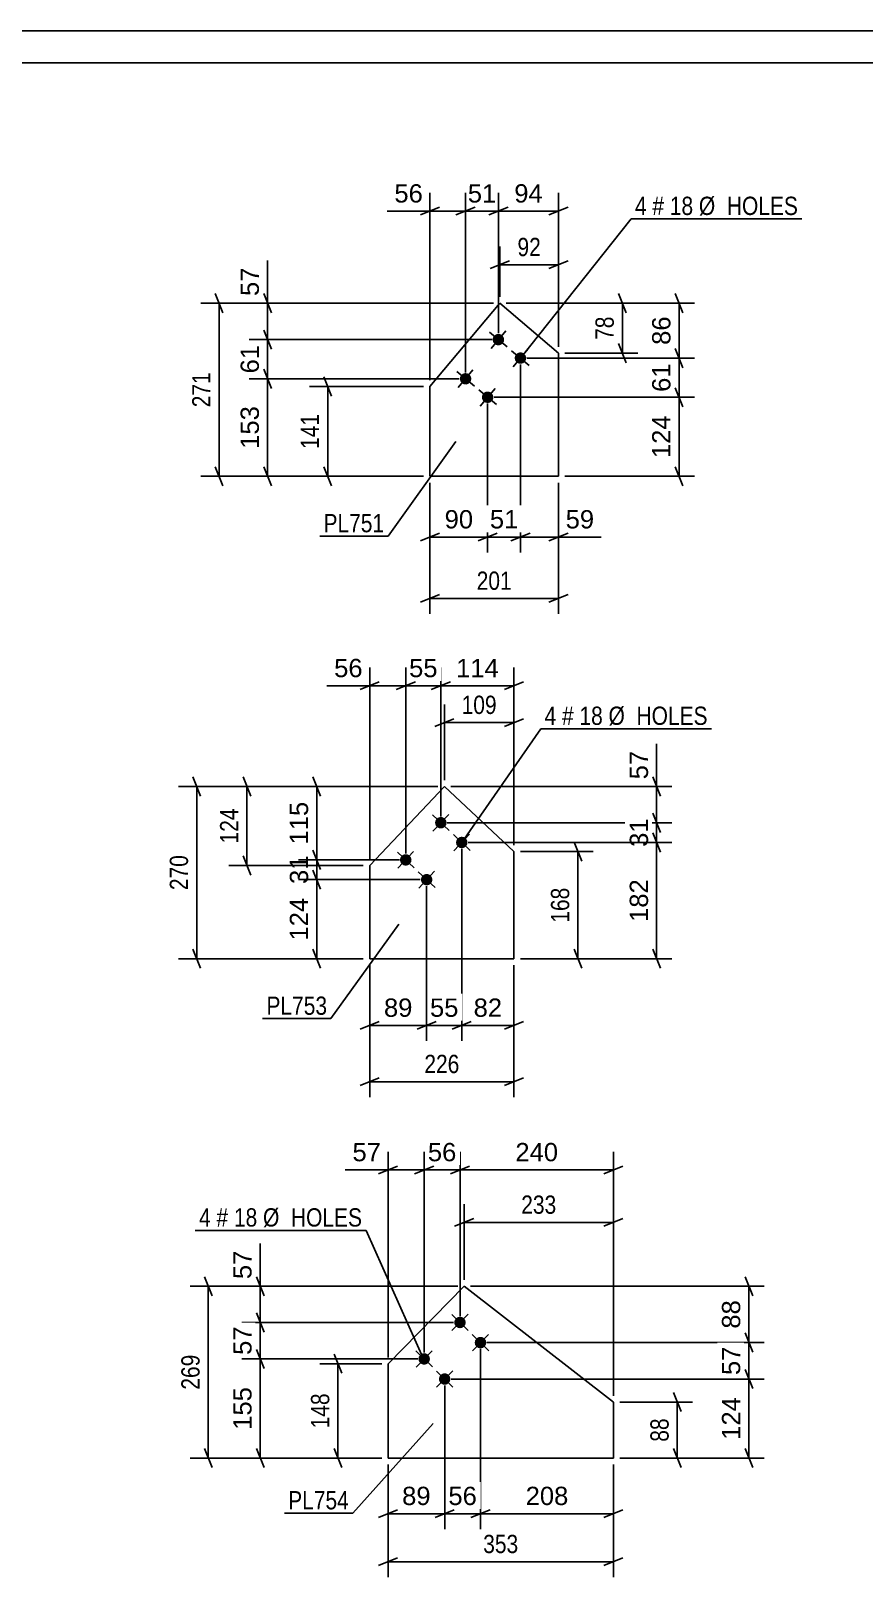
# Model space of a CAD drawing. Header units: millimetres. Extents: x 0 to 841, y 0 to 594.
# Drawn here: x 221.1 to 351.4, y 352 to 594 of the extents above; entities that cross this region are included whole.
import ezdxf

# ---------------------------------------------------------------- set-up
doc = ezdxf.new("R2010")
doc.units = ezdxf.units.MM
doc.styles.add('Arial', font='ARIAL.TTF', dxfattribs={"height": 0.2})
doc.styles.add('Arial Narrow', font='ARIALN.TTF', dxfattribs={"height": 0.2})

# ---------------------------------------------------------------- blocks, each defined once
blk = doc.blocks.new('Unknown-284934870-1134')
at = {"color": 5, "linetype": 'Continuous'}
for p, q in [((841, 594), (0, 594)), ((836, 589), (5, 589))]:
    blk.add_line(p, q, dxfattribs=at)
blk = doc.blocks.new('Part-284934870-2180 - 2179')
at = {"color": 2, "linetype": 'Continuous'}
for p, q in [((283.5, 538.35), (294.42, 551.38)), ((294.42, 551.38), (303.61, 543.55)), ((303.61, 543.55), (303.61, 524.29)), ((283.5, 524.29), (283.5, 538.35)), ((303.61, 524.29), (283.5, 524.29))]:
    blk.add_line(p, q, dxfattribs=at)
blk = doc.blocks.new('Bolt-284934870-2181 - 2179')
at = {"linetype": 'Continuous'}
for points in [[(294.79, 546.37, -1), (293.63, 544.99, -1)], [(298.24, 543.48, -1), (297.08, 542.1, -1)], [(289.65, 540.24, -1), (288.5, 538.86, -1)], [(293.1, 537.35, -1), (291.94, 535.97, -1)]]:
    blk.add_hatch(color=1, dxfattribs=at).paths.add_polyline_path(points)
at = {"color": 1, "linetype": 'Continuous'}
for p, q in [((293.06, 544.3), (295.37, 547.06)), ((292.83, 546.84), (295.59, 544.53)), ((296.28, 543.95), (299.04, 541.64)), ((296.51, 541.41), (298.82, 544.17)), ((287.69, 540.71), (290.45, 538.4)), ((287.92, 538.17), (290.23, 540.93)), ((291.14, 537.82), (293.9, 535.51)), ((291.37, 535.28), (293.68, 538.04))]:
    blk.add_line(p, q, dxfattribs=at)
blk = doc.blocks.new('Part-284934870-2188 - 2187')
at = {"color": 2, "linetype": 'Continuous'}
for p, q in [((274.07, 463.38), (285.75, 475.74)), ((285.75, 475.74), (296.64, 465.55)), ((296.64, 465.55), (296.64, 448.78)), ((274.07, 448.78), (274.07, 463.38)), ((296.64, 448.78), (274.07, 448.78))]:
    blk.add_line(p, q, dxfattribs=at)
blk = doc.blocks.new('Bolt-284934870-2189 - 2187')
at = {"linetype": 'Continuous'}
for points in [[(285.82, 470.72, -1), (284.58, 469.41, -1)], [(289.09, 467.63, -1), (287.85, 466.32, -1)], [(280.33, 464.9, -1), (279.09, 463.59, -1)], [(283.6, 461.81, -1), (282.36, 460.5, -1)]]:
    blk.add_hatch(color=1, dxfattribs=at).paths.add_polyline_path(points)
at = {"color": 1, "linetype": 'Continuous'}
for p, q in [((283.89, 471.3), (286.51, 468.83)), ((283.97, 468.75), (286.44, 471.37)), ((287.16, 468.21), (289.78, 465.74)), ((287.24, 465.66), (289.71, 468.28)), ((278.4, 465.48), (281.02, 463.01)), ((278.47, 462.94), (280.94, 465.56)), ((281.67, 462.39), (284.29, 459.92)), ((281.74, 459.85), (284.22, 462.47))]:
    blk.add_line(p, q, dxfattribs=at)
blk = doc.blocks.new('Part-284934870-2196 - 2195')
at = {"color": 2, "linetype": 'Continuous'}
for p, q in [((276.94, 385.39), (288.85, 397.51)), ((288.85, 397.51), (312.2, 379.39)), ((276.94, 370.63), (276.94, 385.39)), ((312.2, 379.39), (312.2, 370.63)), ((312.2, 370.63), (276.94, 370.63))]:
    blk.add_line(p, q, dxfattribs=at)
blk = doc.blocks.new('Bolt-284934870-2197 - 2195')
at = {"linetype": 'Continuous'}
for points in [[(288.83, 392.49, -1), (287.56, 391.21, -1)], [(292.04, 389.34, -1), (290.77, 388.05, -1)], [(283.22, 386.79, -1), (281.96, 385.5, -1)], [(286.43, 383.63, -1), (285.17, 382.35, -1)]]:
    blk.add_hatch(color=1, dxfattribs=at).paths.add_polyline_path(points)
at = {"color": 1, "linetype": 'Continuous'}
for p, q in [((286.91, 393.11), (289.48, 390.59)), ((286.93, 390.57), (289.46, 393.13)), ((290.12, 389.96), (292.69, 387.43)), ((290.14, 387.41), (292.67, 389.98)), ((281.3, 387.41), (283.87, 384.88)), ((281.33, 384.86), (283.85, 387.43)), ((284.51, 384.25), (287.08, 381.73)), ((284.54, 381.71), (287.06, 384.27))]:
    blk.add_line(p, q, dxfattribs=at)
blk = doc.blocks.new('StraightDimension-284934870-11878 - 2179')
at = {"color": 7, "linetype": 'Continuous'}
for p, q in [((292.52, 535.66), (292.52, 512.38)), ((283.5, 523.29), (283.5, 512.38)), ((282, 514.18), (285, 515.38)), ((283.5, 514.78), (292.52, 514.78)), ((294.02, 515.38), (291.02, 514.18))]:
    blk.add_line(p, q, dxfattribs=at)
at = {"color": 0}
blk.add_wipeout([(290.84, 515.53), (290.84, 519.73), (285.19, 519.73), (285.19, 515.53)], dxfattribs=at)
at = {"color": 3, "style": 'Arial'}
blk.add_text('90', height=2.865, dxfattribs=at).set_placement((285.79, 516.13))
blk = doc.blocks.new('StraightDimension-284934870-3981 - 2179')
at = {"color": 7, "linetype": 'Continuous'}
for p, q in [((268.1, 536.85), (266.9, 539.85)), ((282.5, 538.35), (264.65, 538.35)), ((267.5, 524.29), (267.5, 538.35)), ((266.9, 525.79), (268.1, 522.79)), ((282.5, 524.29), (264.65, 524.29))]:
    blk.add_line(p, q, dxfattribs=at)
at = {"color": 0}
blk.add_wipeout([(266.75, 534.66), (262.55, 534.66), (262.55, 527.98), (266.75, 527.98)], dxfattribs=at)
at = {"color": 3, "style": 'Arial Narrow'}
blk.add_text('141', height=2.863, rotation=90.0002, dxfattribs=at).set_placement((266.15, 528.58))
blk = doc.blocks.new('StraightDimension-284934870-3973 - 2179')
at = {"color": 7, "linetype": 'Continuous'}
for p, q in [((283.5, 523.29), (283.5, 502.77)), ((303.61, 523.29), (303.61, 502.77)), ((285, 505.77), (282, 504.57)), ((283.5, 505.17), (303.61, 505.17)), ((302.11, 504.57), (305.11, 505.77))]:
    blk.add_line(p, q, dxfattribs=at)
at = {"color": 0}
blk.add_wipeout([(296.9, 505.92), (296.9, 510.12), (290.21, 510.12), (290.21, 505.92)], dxfattribs=at)
at = {"color": 3, "style": 'Arial Narrow'}
blk.add_text('201', height=2.863, dxfattribs=at).set_placement((290.81, 506.52))
blk = doc.blocks.new('StraightDimension-284934870-3977 - 2179')
at = {"color": 7, "linetype": 'Continuous'}
for p, q in [((313.01, 552.88), (314.21, 549.88)), ((295.42, 551.38), (316.01, 551.38)), ((313.61, 543.55), (313.61, 551.38)), ((314.21, 542.05), (313.01, 545.05)), ((304.61, 543.55), (316.01, 543.55))]:
    blk.add_line(p, q, dxfattribs=at)
at = {"color": 0}
blk.add_wipeout([(312.86, 549.89), (308.66, 549.89), (308.66, 545.04), (312.86, 545.04)], dxfattribs=at)
at = {"color": 3, "style": 'Arial Narrow'}
blk.add_text('78', height=2.863, rotation=90.0002, dxfattribs=at).set_placement((312.26, 545.64))
blk = doc.blocks.new('StraightDimension-284934870-11794 - 2179')
at = {"color": 7, "linetype": 'Continuous'}
for p, q in [((287.57, 565.19), (290.57, 566.39)), ((289.07, 540.55), (289.07, 568.64)), ((295.71, 566.39), (292.71, 565.19)), ((294.21, 546.68), (294.21, 568.64)), ((289.07, 565.79), (294.21, 565.79))]:
    blk.add_line(p, q, dxfattribs=at)
at = {"color": 0}
blk.add_wipeout([(294.47, 566.54), (294.47, 570.74), (288.82, 570.74), (288.82, 566.54)], dxfattribs=at)
at = {"color": 3, "style": 'Arial'}
blk.add_text('51', height=2.865, dxfattribs=at).set_placement((289.42, 567.14))
blk = doc.blocks.new('StraightDimension-284934870-3967 - 2179')
at = {"color": 7, "linetype": 'Continuous'}
for p, q in [((294.42, 552.38), (294.42, 560.25)), ((303.61, 544.55), (303.61, 560.25)), ((292.92, 556.8), (295.92, 558)), ((294.42, 557.4), (303.61, 557.4)), ((305.11, 558), (302.11, 556.8))]:
    blk.add_line(p, q, dxfattribs=at)
at = {"color": 0}
blk.add_wipeout([(301.44, 558.15), (301.44, 562.35), (296.59, 562.35), (296.59, 558.15)], dxfattribs=at)
at = {"color": 3, "style": 'Arial Narrow'}
blk.add_text('92', height=2.863, dxfattribs=at).set_placement((297.19, 558.75))
blk = doc.blocks.new('StraightDimension-284934870-4027 - 2179')
at = {"color": 7, "linetype": 'Continuous'}
for p, q in [((251.1, 549.88), (249.9, 552.88)), ((293.42, 551.38), (247.65, 551.38)), ((250.5, 524.29), (250.5, 551.38)), ((249.9, 525.79), (251.1, 522.79)), ((282.5, 524.29), (247.65, 524.29))]:
    blk.add_line(p, q, dxfattribs=at)
at = {"color": 0}
blk.add_wipeout([(249.75, 541.18), (245.55, 541.18), (245.55, 534.49), (249.75, 534.49)], dxfattribs=at)
at = {"color": 3, "style": 'Arial Narrow'}
blk.add_text('271', height=2.863, rotation=90.0002, dxfattribs=at).set_placement((249.15, 535.09))
blk = doc.blocks.new('StraightDimension-284934870-11793 - 2179')
at = {"color": 7, "linetype": 'Continuous'}
for p, q in [((292.71, 565.19), (295.71, 566.39)), ((294.21, 546.68), (294.21, 568.64)), ((305.11, 566.39), (302.11, 565.19)), ((303.61, 544.55), (303.61, 568.64)), ((294.21, 565.79), (303.61, 565.79))]:
    blk.add_line(p, q, dxfattribs=at)
at = {"color": 0}
blk.add_wipeout([(301.73, 566.54), (301.73, 570.74), (296.09, 570.74), (296.09, 566.54)], dxfattribs=at)
at = {"color": 3, "style": 'Arial'}
blk.add_text('94', height=2.865, dxfattribs=at).set_placement((296.69, 567.14))
blk = doc.blocks.new('StraightDimension-284934870-11795 - 2179')
at = {"color": 7, "linetype": 'Continuous'}
for p, q in [((282, 565.19), (285, 566.39)), ((283.5, 539.35), (283.5, 568.64)), ((290.57, 566.39), (287.57, 565.19)), ((289.07, 540.55), (289.07, 568.64)), ((283.5, 565.79), (289.07, 565.79))]:
    blk.add_line(p, q, dxfattribs=at)
at = {"color": 0}
blk.add_wipeout([(282.98, 566.54), (282.98, 570.74), (277.33, 570.74), (277.33, 566.54)], dxfattribs=at)
at = {"color": 7, "linetype": 'Continuous'}
blk.add_line((283.5, 565.79), (276.8, 565.79), dxfattribs=at)
blk.add_line((283.5, 565.79), (276.8, 565.79), dxfattribs=at)
at = {"color": 3, "style": 'Arial'}
blk.add_text('56', height=2.865, dxfattribs=at).set_placement((277.93, 567.14))
blk = doc.blocks.new('StraightDimension-284934870-11824 - 2179')
at = {"color": 7, "linetype": 'Continuous'}
for p, q in [((321.88, 552.88), (323.08, 549.88)), ((295.42, 551.38), (324.88, 551.38)), ((322.48, 542.79), (322.48, 551.38)), ((298.66, 542.79), (324.88, 542.79)), ((323.08, 541.29), (321.88, 544.29))]:
    blk.add_line(p, q, dxfattribs=at)
at = {"color": 0}
blk.add_wipeout([(321.73, 549.91), (317.53, 549.91), (317.53, 544.26), (321.73, 544.26)], dxfattribs=at)
at = {"color": 3, "style": 'Arial'}
blk.add_text('86', height=2.865, rotation=90.0002, dxfattribs=at).set_placement((321.13, 544.86))
blk = doc.blocks.new('StraightDimension-284934870-11825 - 2179')
at = {"color": 7, "linetype": 'Continuous'}
for p, q in [((298.66, 542.79), (324.88, 542.79)), ((321.88, 544.29), (323.08, 541.29)), ((322.48, 536.66), (322.48, 542.79)), ((323.08, 535.16), (321.88, 538.16)), ((293.52, 536.66), (324.88, 536.66))]:
    blk.add_line(p, q, dxfattribs=at)
at = {"color": 0}
blk.add_wipeout([(321.73, 542.55), (317.53, 542.55), (317.53, 536.9), (321.73, 536.9)], dxfattribs=at)
at = {"color": 3, "style": 'Arial'}
blk.add_text('61', height=2.865, rotation=90.0002, dxfattribs=at).set_placement((321.13, 537.5))
blk = doc.blocks.new('StraightDimension-284934870-11826 - 2179')
at = {"color": 7, "linetype": 'Continuous'}
for p, q in [((321.88, 538.16), (323.08, 535.16)), ((293.52, 536.66), (324.88, 536.66)), ((322.48, 524.29), (322.48, 536.66)), ((323.08, 522.79), (321.88, 525.79)), ((304.61, 524.29), (324.88, 524.29))]:
    blk.add_line(p, q, dxfattribs=at)
at = {"color": 0}
blk.add_wipeout([(321.73, 534.41), (317.53, 534.41), (317.53, 526.54), (321.73, 526.54)], dxfattribs=at)
at = {"color": 3, "style": 'Arial'}
blk.add_text('124', height=2.865, rotation=90.0002, dxfattribs=at).set_placement((321.13, 527.14))
blk = doc.blocks.new('StraightDimension-284934870-11853 - 2179')
at = {"color": 7, "linetype": 'Continuous'}
for p, q in [((257.48, 552.88), (258.68, 549.88)), ((293.42, 551.38), (255.23, 551.38)), ((258.08, 545.68), (258.08, 551.38)), ((258.68, 544.18), (257.48, 547.18)), ((293.21, 545.68), (255.23, 545.68))]:
    blk.add_line(p, q, dxfattribs=at)
at = {"color": 0}
blk.add_wipeout([(257.33, 557.55), (253.13, 557.55), (253.13, 551.91), (257.33, 551.91)], dxfattribs=at)
at = {"color": 7, "linetype": 'Continuous'}
blk.add_line((258.08, 551.38), (258.08, 558.08), dxfattribs=at)
blk.add_line((258.08, 551.38), (258.08, 558.08), dxfattribs=at)
at = {"color": 3, "style": 'Arial'}
blk.add_text('57', height=2.865, rotation=90.0002, dxfattribs=at).set_placement((256.73, 552.51))
blk = doc.blocks.new('StraightDimension-284934870-11854 - 2179')
at = {"color": 7, "linetype": 'Continuous'}
for p, q in [((257.48, 547.18), (258.68, 544.18)), ((293.21, 545.68), (255.23, 545.68)), ((258.08, 539.55), (258.08, 545.68)), ((258.68, 538.05), (257.48, 541.05)), ((288.07, 539.55), (255.23, 539.55))]:
    blk.add_line(p, q, dxfattribs=at)
at = {"color": 0}
blk.add_wipeout([(257.33, 545.44), (253.13, 545.44), (253.13, 539.79), (257.33, 539.79)], dxfattribs=at)
at = {"color": 3, "style": 'Arial'}
blk.add_text('61', height=2.865, rotation=90.0002, dxfattribs=at).set_placement((256.73, 540.39))
blk = doc.blocks.new('StraightDimension-284934870-11855 - 2179')
at = {"color": 7, "linetype": 'Continuous'}
for p, q in [((258.68, 538.05), (257.48, 541.05)), ((288.07, 539.55), (255.23, 539.55)), ((258.08, 524.29), (258.08, 539.55)), ((257.48, 525.79), (258.68, 522.79)), ((282.5, 524.29), (255.23, 524.29))]:
    blk.add_line(p, q, dxfattribs=at)
at = {"color": 0}
blk.add_wipeout([(257.33, 535.86), (253.13, 535.86), (253.13, 527.99), (257.33, 527.99)], dxfattribs=at)
at = {"color": 3, "style": 'Arial'}
blk.add_text('153', height=2.865, rotation=90.0002, dxfattribs=at).set_placement((256.73, 528.59))
blk = doc.blocks.new('StraightDimension-284934870-11876 - 2179')
at = {"color": 7, "linetype": 'Continuous'}
for p, q in [((297.66, 541.79), (297.66, 512.38)), ((303.61, 523.29), (303.61, 512.38)), ((296.16, 514.18), (299.16, 515.38)), ((297.66, 514.78), (303.61, 514.78)), ((305.11, 515.38), (302.11, 514.18))]:
    blk.add_line(p, q, dxfattribs=at)
at = {"color": 0}
blk.add_wipeout([(309.78, 515.53), (309.78, 519.73), (304.13, 519.73), (304.13, 515.53)], dxfattribs=at)
at = {"color": 7, "linetype": 'Continuous'}
blk.add_line((303.61, 514.78), (310.3, 514.78), dxfattribs=at)
blk.add_line((303.61, 514.78), (310.3, 514.78), dxfattribs=at)
at = {"color": 3, "style": 'Arial'}
blk.add_text('59', height=2.865, dxfattribs=at).set_placement((304.73, 516.13))
blk = doc.blocks.new('StraightDimension-284934870-11877 - 2179')
at = {"color": 7, "linetype": 'Continuous'}
for p, q in [((297.66, 541.79), (297.66, 512.38)), ((292.52, 535.66), (292.52, 512.38)), ((291.02, 514.18), (294.02, 515.38)), ((292.52, 514.78), (297.66, 514.78)), ((299.16, 515.38), (296.16, 514.18))]:
    blk.add_line(p, q, dxfattribs=at)
at = {"color": 0}
blk.add_wipeout([(297.92, 515.53), (297.92, 519.73), (292.27, 519.73), (292.27, 515.53)], dxfattribs=at)
at = {"color": 3, "style": 'Arial'}
blk.add_text('51', height=2.865, dxfattribs=at).set_placement((292.87, 516.13))
blk = doc.blocks.new('StraightDimension-284934870-11938 - 2187')
at = {"color": 7, "linetype": 'Continuous'}
for p, q in [((288.47, 465.97), (288.47, 435.94)), ((296.64, 447.78), (296.64, 435.94)), ((286.97, 437.74), (289.97, 438.94)), ((288.47, 438.34), (296.64, 438.34)), ((298.14, 438.94), (295.14, 437.74))]:
    blk.add_line(p, q, dxfattribs=at)
at = {"color": 0}
blk.add_wipeout([(295.38, 439.09), (295.38, 443.29), (289.73, 443.29), (289.73, 439.09)], dxfattribs=at)
at = {"color": 3, "style": 'Arial'}
blk.add_text('82', height=2.865, dxfattribs=at).set_placement((290.33, 439.69))
blk = doc.blocks.new('StraightDimension-284934870-4041 - 2187')
at = {"color": 7, "linetype": 'Continuous'}
for p, q in [((297.64, 465.55), (309.04, 465.55)), ((307.24, 464.05), (306.04, 467.05)), ((306.64, 448.78), (306.64, 465.55)), ((306.04, 450.28), (307.24, 447.28)), ((297.64, 448.78), (309.04, 448.78))]:
    blk.add_line(p, q, dxfattribs=at)
at = {"color": 0}
blk.add_wipeout([(305.89, 460.51), (301.69, 460.51), (301.69, 453.82), (305.89, 453.82)], dxfattribs=at)
at = {"color": 3, "style": 'Arial Narrow'}
blk.add_text('168', height=2.863, rotation=90.0002, dxfattribs=at).set_placement((305.29, 454.42))
blk = doc.blocks.new('StraightDimension-284934870-11998 - 2187')
at = {"color": 7, "linetype": 'Continuous'}
for p, q in [((265.18, 465.75), (266.38, 462.75)), ((278.71, 464.25), (262.93, 464.25)), ((266.38, 459.66), (265.18, 462.66)), ((265.78, 461.16), (265.78, 464.25)), ((281.98, 461.16), (262.93, 461.16))]:
    blk.add_line(p, q, dxfattribs=at)
at = {"color": 0}
blk.add_wipeout([(265.03, 465.53), (260.83, 465.53), (260.83, 459.88), (265.03, 459.88)], dxfattribs=at)
at = {"color": 3, "style": 'Arial'}
blk.add_text('31', height=2.865, rotation=90.0002, dxfattribs=at).set_placement((264.43, 460.48))
blk = doc.blocks.new('StraightDimension-284934870-4037 - 2187')
at = {"color": 7, "linetype": 'Continuous'}
for p, q in [((274.07, 447.78), (274.07, 427.13)), ((296.64, 447.78), (296.64, 427.13)), ((275.57, 430.13), (272.57, 428.93)), ((274.07, 429.53), (296.64, 429.53)), ((295.14, 428.93), (298.14, 430.13))]:
    blk.add_line(p, q, dxfattribs=at)
at = {"color": 0}
blk.add_wipeout([(288.7, 430.28), (288.7, 434.48), (282.02, 434.48), (282.02, 430.28)], dxfattribs=at)
at = {"color": 3, "style": 'Arial Narrow'}
blk.add_text('226', height=2.863, dxfattribs=at).set_placement((282.62, 430.88))
blk = doc.blocks.new('StraightDimension-284934870-4047 - 2187')
at = {"color": 7, "linetype": 'Continuous'}
for p, q in [((254.26, 477.24), (255.46, 474.24)), ((284.75, 475.74), (252.01, 475.74)), ((254.86, 463.38), (254.86, 475.74)), ((255.46, 461.88), (254.26, 464.88)), ((273.07, 463.38), (252.01, 463.38))]:
    blk.add_line(p, q, dxfattribs=at)
at = {"color": 0}
blk.add_wipeout([(254.11, 472.9), (249.91, 472.9), (249.91, 466.22), (254.11, 466.22)], dxfattribs=at)
at = {"color": 3, "style": 'Arial Narrow'}
blk.add_text('124', height=2.863, rotation=90.0002, dxfattribs=at).set_placement((253.51, 466.82))
blk = doc.blocks.new('StraightDimension-284934870-4031 - 2187')
at = {"color": 7, "linetype": 'Continuous'}
for p, q in [((285.75, 476.74), (285.75, 488.59)), ((296.64, 466.55), (296.64, 488.59)), ((284.25, 485.14), (287.25, 486.34)), ((285.75, 485.74), (296.64, 485.74)), ((298.14, 486.34), (295.14, 485.14))]:
    blk.add_line(p, q, dxfattribs=at)
at = {"color": 0}
blk.add_wipeout([(294.54, 486.49), (294.54, 490.69), (287.85, 490.69), (287.85, 486.49)], dxfattribs=at)
at = {"color": 3, "style": 'Arial Narrow'}
blk.add_text('109', height=2.863, dxfattribs=at).set_placement((288.45, 487.09))
blk = doc.blocks.new('StraightDimension-284934870-4093 - 2187')
at = {"color": 7, "linetype": 'Continuous'}
for p, q in [((247.59, 474.24), (246.39, 477.24)), ((284.75, 475.74), (244.14, 475.74)), ((246.99, 448.78), (246.99, 475.74)), ((246.39, 450.28), (247.59, 447.28)), ((273.07, 448.78), (244.14, 448.78))]:
    blk.add_line(p, q, dxfattribs=at)
at = {"color": 0}
blk.add_wipeout([(246.24, 465.6), (242.04, 465.6), (242.04, 458.92), (246.24, 458.92)], dxfattribs=at)
at = {"color": 3, "style": 'Arial Narrow'}
blk.add_text('270', height=2.863, rotation=90.0002, dxfattribs=at).set_placement((245.64, 459.52))
blk = doc.blocks.new('StraightDimension-284934870-11907 - 2187')
at = {"color": 7, "linetype": 'Continuous'}
for p, q in [((285.2, 471.06), (285.2, 494.35)), ((296.64, 466.55), (296.64, 494.35)), ((283.7, 490.9), (286.7, 492.1)), ((285.2, 491.5), (296.64, 491.5)), ((298.14, 492.1), (295.14, 490.9))]:
    blk.add_line(p, q, dxfattribs=at)
at = {"color": 0}
blk.add_wipeout([(294.86, 492.25), (294.86, 496.45), (286.99, 496.45), (286.99, 492.25)], dxfattribs=at)
at = {"color": 3, "style": 'Arial'}
blk.add_text('114', height=2.865, dxfattribs=at).set_placement((287.59, 492.85))
blk = doc.blocks.new('StraightDimension-284934870-11908 - 2187')
at = {"color": 7, "linetype": 'Continuous'}
for p, q in [((279.71, 465.25), (279.71, 494.35)), ((285.2, 471.06), (285.2, 494.35)), ((278.21, 490.9), (281.21, 492.1)), ((279.71, 491.5), (285.2, 491.5)), ((286.7, 492.1), (283.7, 490.9))]:
    blk.add_line(p, q, dxfattribs=at)
at = {"color": 0}
blk.add_wipeout([(285.28, 492.25), (285.28, 496.45), (279.63, 496.45), (279.63, 492.25)], dxfattribs=at)
at = {"color": 3, "style": 'Arial'}
blk.add_text('55', height=2.865, dxfattribs=at).set_placement((280.23, 492.85))
blk = doc.blocks.new('StraightDimension-284934870-11909 - 2187')
at = {"color": 7, "linetype": 'Continuous'}
for p, q in [((274.07, 464.38), (274.07, 494.35)), ((279.71, 465.25), (279.71, 494.35)), ((272.57, 490.9), (275.57, 492.1)), ((274.07, 491.5), (279.71, 491.5)), ((281.21, 492.1), (278.21, 490.9))]:
    blk.add_line(p, q, dxfattribs=at)
at = {"color": 0}
blk.add_wipeout([(273.55, 492.25), (273.55, 496.45), (267.9, 496.45), (267.9, 492.25)], dxfattribs=at)
at = {"color": 7, "linetype": 'Continuous'}
blk.add_line((274.07, 491.5), (267.38, 491.5), dxfattribs=at)
blk.add_line((274.07, 491.5), (267.38, 491.5), dxfattribs=at)
at = {"color": 3, "style": 'Arial'}
blk.add_text('56', height=2.865, dxfattribs=at).set_placement((268.5, 492.85))
blk = doc.blocks.new('StraightDimension-284934870-11939 - 2187')
at = {"color": 7, "linetype": 'Continuous'}
for p, q in [((288.47, 465.97), (288.47, 435.94)), ((282.98, 460.16), (282.98, 435.94)), ((281.48, 437.74), (284.48, 438.94)), ((282.98, 438.34), (288.47, 438.34)), ((289.97, 438.94), (286.97, 437.74))]:
    blk.add_line(p, q, dxfattribs=at)
at = {"color": 0}
blk.add_wipeout([(288.55, 439.09), (288.55, 443.29), (282.9, 443.29), (282.9, 439.09)], dxfattribs=at)
at = {"color": 3, "style": 'Arial'}
blk.add_text('55', height=2.865, dxfattribs=at).set_placement((283.5, 439.69))
blk = doc.blocks.new('StraightDimension-284934870-11940 - 2187')
at = {"color": 7, "linetype": 'Continuous'}
for p, q in [((282.98, 460.16), (282.98, 435.94)), ((274.07, 447.78), (274.07, 435.94)), ((272.57, 437.74), (275.57, 438.94)), ((274.07, 438.34), (282.98, 438.34)), ((284.48, 438.94), (281.48, 437.74))]:
    blk.add_line(p, q, dxfattribs=at)
at = {"color": 0}
blk.add_wipeout([(281.35, 439.09), (281.35, 443.29), (275.7, 443.29), (275.7, 439.09)], dxfattribs=at)
at = {"color": 3, "style": 'Arial'}
blk.add_text('89', height=2.865, dxfattribs=at).set_placement((276.3, 439.69))
blk = doc.blocks.new('StraightDimension-284934870-11965 - 2187')
at = {"color": 7, "linetype": 'Continuous'}
for p, q in [((318.37, 477.24), (319.57, 474.24)), ((286.75, 475.74), (321.37, 475.74)), ((318.97, 470.06), (318.97, 475.74)), ((286.2, 470.06), (321.37, 470.06)), ((319.57, 468.56), (318.37, 471.56))]:
    blk.add_line(p, q, dxfattribs=at)
at = {"color": 0}
blk.add_wipeout([(318.22, 481.91), (314.02, 481.91), (314.02, 476.26), (318.22, 476.26)], dxfattribs=at)
at = {"color": 7, "linetype": 'Continuous'}
blk.add_line((318.97, 475.74), (318.97, 482.43), dxfattribs=at)
blk.add_line((318.97, 475.74), (318.97, 482.43), dxfattribs=at)
at = {"color": 3, "style": 'Arial'}
blk.add_text('57', height=2.865, rotation=90.0002, dxfattribs=at).set_placement((317.62, 476.86))
blk = doc.blocks.new('StraightDimension-284934870-11966 - 2187')
at = {"color": 7, "linetype": 'Continuous'}
for p, q in [((286.2, 470.06), (321.37, 470.06)), ((318.37, 471.56), (319.57, 468.56)), ((318.97, 466.97), (318.97, 470.06)), ((319.57, 465.47), (318.37, 468.47)), ((289.47, 466.97), (321.37, 466.97))]:
    blk.add_line(p, q, dxfattribs=at)
at = {"color": 0}
blk.add_wipeout([(318.22, 471.34), (314.02, 471.34), (314.02, 465.69), (318.22, 465.69)], dxfattribs=at)
at = {"color": 3, "style": 'Arial'}
blk.add_text('31', height=2.865, rotation=90.0002, dxfattribs=at).set_placement((317.62, 466.29))
blk = doc.blocks.new('StraightDimension-284934870-11967 - 2187')
at = {"color": 7, "linetype": 'Continuous'}
for p, q in [((319.57, 465.47), (318.37, 468.47)), ((289.47, 466.97), (321.37, 466.97)), ((318.97, 448.78), (318.97, 466.97)), ((318.37, 450.28), (319.57, 447.28)), ((297.64, 448.78), (321.37, 448.78))]:
    blk.add_line(p, q, dxfattribs=at)
at = {"color": 0}
blk.add_wipeout([(318.22, 461.81), (314.02, 461.81), (314.02, 453.94), (318.22, 453.94)], dxfattribs=at)
at = {"color": 3, "style": 'Arial'}
blk.add_text('182', height=2.865, rotation=90.0002, dxfattribs=at).set_placement((317.62, 454.54))
blk = doc.blocks.new('StraightDimension-284934870-11997 - 2187')
at = {"color": 7, "linetype": 'Continuous'}
for p, q in [((265.18, 477.24), (266.38, 474.24)), ((284.75, 475.74), (262.93, 475.74)), ((265.78, 464.25), (265.78, 475.74)), ((266.38, 462.75), (265.18, 465.75)), ((278.71, 464.25), (262.93, 464.25))]:
    blk.add_line(p, q, dxfattribs=at)
at = {"color": 0}
blk.add_wipeout([(265.03, 473.93), (260.83, 473.93), (260.83, 466.06), (265.03, 466.06)], dxfattribs=at)
at = {"color": 3, "style": 'Arial'}
blk.add_text('115', height=2.865, rotation=90.0002, dxfattribs=at).set_placement((264.43, 466.66))
blk = doc.blocks.new('StraightDimension-284934870-11999 - 2187')
at = {"color": 7, "linetype": 'Continuous'}
for p, q in [((265.18, 462.66), (266.38, 459.66)), ((281.98, 461.16), (262.93, 461.16)), ((265.78, 448.78), (265.78, 461.16)), ((266.38, 447.28), (265.18, 450.28)), ((273.07, 448.78), (262.93, 448.78))]:
    blk.add_line(p, q, dxfattribs=at)
at = {"color": 0}
blk.add_wipeout([(265.03, 458.9), (260.83, 458.9), (260.83, 451.03), (265.03, 451.03)], dxfattribs=at)
at = {"color": 3, "style": 'Arial'}
blk.add_text('124', height=2.865, rotation=90.0002, dxfattribs=at).set_placement((264.43, 451.63))
blk = doc.blocks.new('StraightDimension-284934870-4157 - 2195')
at = {"color": 7, "linetype": 'Continuous'}
for p, q in [((287.85, 397.51), (245.95, 397.51)), ((249.4, 396.01), (248.2, 399.01)), ((248.8, 370.63), (248.8, 397.51)), ((275.94, 370.63), (245.95, 370.63)), ((248.2, 372.13), (249.4, 369.13))]:
    blk.add_line(p, q, dxfattribs=at)
at = {"color": 0}
blk.add_wipeout([(248.05, 387.41), (243.85, 387.41), (243.85, 380.73), (248.05, 380.73)], dxfattribs=at)
at = {"color": 3, "style": 'Arial Narrow'}
blk.add_text('269', height=2.863, rotation=90.0002, dxfattribs=at).set_placement((247.45, 381.33))
blk = doc.blocks.new('StraightDimension-284934870-4097 - 2195')
at = {"color": 7, "linetype": 'Continuous'}
for p, q in [((288.85, 398.51), (288.85, 410.36)), ((312.2, 380.39), (312.2, 410.36)), ((290.35, 408.11), (287.35, 406.91)), ((288.85, 407.51), (312.2, 407.51)), ((310.7, 406.91), (313.7, 408.11))]:
    blk.add_line(p, q, dxfattribs=at)
at = {"color": 0}
blk.add_wipeout([(303.87, 408.26), (303.87, 412.46), (297.18, 412.46), (297.18, 408.26)], dxfattribs=at)
at = {"color": 3, "style": 'Arial Narrow'}
blk.add_text('233', height=2.863, dxfattribs=at).set_placement((297.78, 408.86))
blk = doc.blocks.new('StraightDimension-284934870-4111 - 2195')
at = {"color": 7, "linetype": 'Continuous'}
for p, q in [((275.94, 385.39), (266.24, 385.39)), ((269.69, 383.89), (268.49, 386.89)), ((269.09, 370.63), (269.09, 385.39)), ((275.94, 370.63), (266.24, 370.63)), ((268.49, 372.13), (269.69, 369.13))]:
    blk.add_line(p, q, dxfattribs=at)
at = {"color": 0}
blk.add_wipeout([(268.34, 381.35), (264.14, 381.35), (264.14, 374.67), (268.34, 374.67)], dxfattribs=at)
at = {"color": 3, "style": 'Arial Narrow'}
blk.add_text('148', height=2.863, rotation=90.0002, dxfattribs=at).set_placement((267.74, 375.27))
blk = doc.blocks.new('StraightDimension-284934870-4103 - 2195')
at = {"color": 7, "linetype": 'Continuous'}
for p, q in [((276.94, 369.63), (276.94, 352)), ((312.2, 369.63), (312.2, 352)), ((278.44, 355), (275.44, 353.8)), ((276.94, 354.4), (312.2, 354.4)), ((310.7, 353.8), (313.7, 355))]:
    blk.add_line(p, q, dxfattribs=at)
at = {"color": 0}
blk.add_wipeout([(297.91, 355.15), (297.91, 359.35), (291.23, 359.35), (291.23, 355.15)], dxfattribs=at)
at = {"color": 3, "style": 'Arial Narrow'}
blk.add_text('353', height=2.863, dxfattribs=at).set_placement((291.83, 355.75))
blk = doc.blocks.new('StraightDimension-284934870-4107 - 2195')
at = {"color": 7, "linetype": 'Continuous'}
for p, q in [((321.6, 380.89), (322.8, 377.89)), ((313.2, 379.39), (324.6, 379.39)), ((322.2, 370.63), (322.2, 379.39)), ((313.2, 370.63), (324.6, 370.63)), ((322.8, 369.13), (321.6, 372.13))]:
    blk.add_line(p, q, dxfattribs=at)
at = {"color": 0}
blk.add_wipeout([(321.45, 377.44), (317.25, 377.44), (317.25, 372.58), (321.45, 372.58)], dxfattribs=at)
at = {"color": 3, "style": 'Arial Narrow'}
blk.add_text('88', height=2.863, rotation=90.0002, dxfattribs=at).set_placement((320.85, 373.18))
blk = doc.blocks.new('StraightDimension-284934870-12032 - 2195')
at = {"color": 7, "linetype": 'Continuous'}
for p, q in [((289.7, 416.33), (286.7, 415.13)), ((288.2, 392.85), (288.2, 418.58)), ((310.7, 415.13), (313.7, 416.33)), ((312.2, 380.39), (312.2, 418.58)), ((288.2, 415.73), (312.2, 415.73))]:
    blk.add_line(p, q, dxfattribs=at)
at = {"color": 0}
blk.add_wipeout([(304.13, 416.48), (304.13, 420.68), (296.26, 420.68), (296.26, 416.48)], dxfattribs=at)
at = {"color": 3, "style": 'Arial'}
blk.add_text('240', height=2.865, dxfattribs=at).set_placement((296.86, 417.08))
blk = doc.blocks.new('StraightDimension-284934870-12033 - 2195')
at = {"color": 7, "linetype": 'Continuous'}
for p, q in [((281.09, 415.13), (284.09, 416.33)), ((282.59, 387.14), (282.59, 418.58)), ((289.7, 416.33), (286.7, 415.13)), ((288.2, 392.85), (288.2, 418.58)), ((282.59, 415.73), (288.2, 415.73))]:
    blk.add_line(p, q, dxfattribs=at)
at = {"color": 0}
blk.add_wipeout([(288.22, 416.48), (288.22, 420.68), (282.57, 420.68), (282.57, 416.48)], dxfattribs=at)
at = {"color": 3, "style": 'Arial'}
blk.add_text('56', height=2.865, dxfattribs=at).set_placement((283.17, 417.08))
blk = doc.blocks.new('StraightDimension-284934870-12034 - 2195')
at = {"color": 7, "linetype": 'Continuous'}
for p, q in [((275.44, 415.13), (278.44, 416.33)), ((276.94, 386.39), (276.94, 418.58)), ((284.09, 416.33), (281.09, 415.13)), ((282.59, 387.14), (282.59, 418.58)), ((276.94, 415.73), (282.59, 415.73))]:
    blk.add_line(p, q, dxfattribs=at)
at = {"color": 0}
blk.add_wipeout([(276.41, 416.48), (276.41, 420.68), (270.77, 420.68), (270.77, 416.48)], dxfattribs=at)
at = {"color": 7, "linetype": 'Continuous'}
blk.add_line((276.94, 415.73), (270.24, 415.73), dxfattribs=at)
blk.add_line((276.94, 415.73), (270.24, 415.73), dxfattribs=at)
at = {"color": 3, "style": 'Arial'}
blk.add_text('57', height=2.865, dxfattribs=at).set_placement((271.37, 417.08))
blk = doc.blocks.new('StraightDimension-284934870-12063 - 2195')
at = {"color": 7, "linetype": 'Continuous'}
for p, q in [((289.85, 397.51), (335.8, 397.51)), ((332.8, 399.01), (334, 396.01)), ((333.4, 388.7), (333.4, 397.51)), ((334, 387.2), (332.8, 390.2)), ((292.4, 388.7), (335.8, 388.7))]:
    blk.add_line(p, q, dxfattribs=at)
at = {"color": 0}
blk.add_wipeout([(332.65, 395.93), (328.45, 395.93), (328.45, 390.28), (332.65, 390.28)], dxfattribs=at)
at = {"color": 3, "style": 'Arial'}
blk.add_text('88', height=2.865, rotation=90.0002, dxfattribs=at).set_placement((332.05, 390.88))
blk = doc.blocks.new('StraightDimension-284934870-12064 - 2195')
at = {"color": 7, "linetype": 'Continuous'}
for p, q in [((332.8, 390.2), (334, 387.2)), ((292.4, 388.7), (335.8, 388.7)), ((333.4, 382.99), (333.4, 388.7)), ((286.8, 382.99), (335.8, 382.99)), ((334, 381.49), (332.8, 384.49))]:
    blk.add_line(p, q, dxfattribs=at)
at = {"color": 0}
blk.add_wipeout([(332.65, 388.67), (328.45, 388.67), (328.45, 383.02), (332.65, 383.02)], dxfattribs=at)
at = {"color": 3, "style": 'Arial'}
blk.add_text('57', height=2.865, rotation=90.0002, dxfattribs=at).set_placement((332.05, 383.62))
blk = doc.blocks.new('StraightDimension-284934870-12065 - 2195')
at = {"color": 7, "linetype": 'Continuous'}
for p, q in [((286.8, 382.99), (335.8, 382.99)), ((332.8, 384.49), (334, 381.49)), ((333.4, 370.63), (333.4, 382.99)), ((313.2, 370.63), (335.8, 370.63)), ((334, 369.13), (332.8, 372.13))]:
    blk.add_line(p, q, dxfattribs=at)
at = {"color": 0}
blk.add_wipeout([(332.65, 380.75), (328.45, 380.75), (328.45, 372.88), (332.65, 372.88)], dxfattribs=at)
at = {"color": 3, "style": 'Arial'}
blk.add_text('124', height=2.865, rotation=90.0002, dxfattribs=at).set_placement((332.05, 373.48))
blk = doc.blocks.new('StraightDimension-284934870-12086 - 2195')
at = {"color": 7, "linetype": 'Continuous'}
for p, q in [((287.85, 397.51), (254.08, 397.51)), ((256.33, 399.01), (257.53, 396.01)), ((256.93, 391.85), (256.93, 397.51)), ((257.53, 390.35), (256.33, 393.35)), ((287.2, 391.85), (254.08, 391.85))]:
    blk.add_line(p, q, dxfattribs=at)
at = {"color": 0}
blk.add_wipeout([(256.18, 403.68), (251.98, 403.68), (251.98, 398.04), (256.18, 398.04)], dxfattribs=at)
at = {"color": 7, "linetype": 'Continuous'}
blk.add_line((256.93, 397.51), (256.93, 404.21), dxfattribs=at)
blk.add_line((256.93, 397.51), (256.93, 404.21), dxfattribs=at)
at = {"color": 3, "style": 'Arial'}
blk.add_text('57', height=2.865, rotation=90.0002, dxfattribs=at).set_placement((255.58, 398.64))
blk = doc.blocks.new('StraightDimension-284934870-12087 - 2195')
at = {"color": 7, "linetype": 'Continuous'}
for p, q in [((256.33, 393.35), (257.53, 390.35)), ((287.2, 391.85), (254.08, 391.85)), ((256.93, 386.14), (256.93, 391.85)), ((257.53, 384.64), (256.33, 387.64)), ((281.59, 386.14), (254.08, 386.14))]:
    blk.add_line(p, q, dxfattribs=at)
at = {"color": 0}
blk.add_wipeout([(256.18, 391.82), (251.98, 391.82), (251.98, 386.17), (256.18, 386.17)], dxfattribs=at)
at = {"color": 3, "style": 'Arial'}
blk.add_text('57', height=2.865, rotation=90.0002, dxfattribs=at).set_placement((255.58, 386.77))
blk = doc.blocks.new('StraightDimension-284934870-12088 - 2195')
at = {"color": 7, "linetype": 'Continuous'}
for p, q in [((257.53, 384.64), (256.33, 387.64)), ((281.59, 386.14), (254.08, 386.14)), ((256.93, 370.63), (256.93, 386.14)), ((275.94, 370.63), (254.08, 370.63)), ((256.33, 372.13), (257.53, 369.13))]:
    blk.add_line(p, q, dxfattribs=at)
at = {"color": 0}
blk.add_wipeout([(256.18, 382.32), (251.98, 382.32), (251.98, 374.45), (256.18, 374.45)], dxfattribs=at)
at = {"color": 3, "style": 'Arial'}
blk.add_text('155', height=2.865, rotation=90.0002, dxfattribs=at).set_placement((255.58, 375.05))
blk = doc.blocks.new('StraightDimension-284934870-12116 - 2195')
at = {"color": 7, "linetype": 'Continuous'}
for p, q in [((291.4, 387.7), (291.4, 359.52)), ((312.2, 369.63), (312.2, 359.52)), ((292.9, 362.52), (289.9, 361.32)), ((291.4, 361.92), (312.2, 361.92)), ((310.7, 361.32), (313.7, 362.52))]:
    blk.add_line(p, q, dxfattribs=at)
at = {"color": 0}
blk.add_wipeout([(305.74, 362.67), (305.74, 366.87), (297.87, 366.87), (297.87, 362.67)], dxfattribs=at)
at = {"color": 3, "style": 'Arial'}
blk.add_text('208', height=2.865, dxfattribs=at).set_placement((298.47, 363.27))
blk = doc.blocks.new('StraightDimension-284934870-12117 - 2195')
at = {"color": 7, "linetype": 'Continuous'}
for p, q in [((291.4, 387.7), (291.4, 359.52)), ((285.8, 381.99), (285.8, 359.52)), ((284.3, 361.32), (287.3, 362.52)), ((285.8, 361.92), (291.4, 361.92)), ((292.9, 362.52), (289.9, 361.32))]:
    blk.add_line(p, q, dxfattribs=at)
at = {"color": 0}
blk.add_wipeout([(291.42, 362.67), (291.42, 366.87), (285.78, 366.87), (285.78, 362.67)], dxfattribs=at)
at = {"color": 3, "style": 'Arial'}
blk.add_text('56', height=2.865, dxfattribs=at).set_placement((286.38, 363.27))
blk = doc.blocks.new('StraightDimension-284934870-12118 - 2195')
at = {"color": 7, "linetype": 'Continuous'}
for p, q in [((285.8, 381.99), (285.8, 359.52)), ((276.94, 369.63), (276.94, 359.52)), ((275.44, 361.32), (278.44, 362.52)), ((276.94, 361.92), (285.8, 361.92)), ((287.3, 362.52), (284.3, 361.32))]:
    blk.add_line(p, q, dxfattribs=at)
at = {"color": 0}
blk.add_wipeout([(284.19, 362.67), (284.19, 366.87), (278.54, 366.87), (278.54, 362.67)], dxfattribs=at)
at = {"color": 3, "style": 'Arial'}
blk.add_text('89', height=2.865, dxfattribs=at).set_placement((279.14, 363.27))
blk = doc.blocks.new('Mark-284934870-4395 - 2179')
at = {"color": 0}
blk.add_wipeout([(276.34, 515.53), (276.34, 518.53), (266.84, 518.53), (266.84, 515.53)], dxfattribs=at)
blk.add_wipeout([(276.34, 515.53), (276.34, 518.53), (266.84, 518.53), (266.84, 515.53)], dxfattribs=at)
at = {"color": 30, "linetype": 'Continuous'}
for p in [(287.55, 529.74), (266.24, 514.93)]:
    blk.add_line(p, (276.94, 514.93), dxfattribs=at)
at = {"color": 3, "style": 'Arial Narrow'}
blk.add_text('PL751', height=2.863, dxfattribs=at).set_placement((266.84, 515.53))
blk = doc.blocks.new('Mark-284934870-4398 - 2179')
at = {"color": 0}
blk.add_wipeout([(317.4, 565.19), (317.4, 568.19), (315.57, 568.19), (315.57, 565.19)], dxfattribs=at)
blk.add_wipeout([(317.4, 565.19), (317.4, 568.19), (315.57, 568.19), (315.57, 565.19)], dxfattribs=at)
at = {"color": 7, "linetype": 'Continuous'}
blk.add_line((297.66, 542.79), (314.97, 564.59), dxfattribs=at)
at = {"color": 0}
blk.add_wipeout([(320.13, 565.19), (320.13, 568.19), (318.3, 568.19), (318.3, 565.19)], dxfattribs=at)
blk.add_wipeout([(320.13, 565.19), (320.13, 568.19), (318.3, 568.19), (318.3, 565.19)], dxfattribs=at)
at = {"color": 3, "style": 'Arial Narrow'}
blk.add_text('4', height=2.86, dxfattribs=at).set_placement((315.57, 565.19))
at = {"color": 0}
blk.add_wipeout([(324.68, 565.19), (324.68, 568.19), (321.03, 568.19), (321.03, 565.19)], dxfattribs=at)
blk.add_wipeout([(324.68, 565.19), (324.68, 568.19), (321.03, 568.19), (321.03, 565.19)], dxfattribs=at)
at = {"color": 3, "style": 'Arial Narrow'}
blk.add_text('#', height=2.86, dxfattribs=at).set_placement((318.3, 565.19))
at = {"color": 0}
blk.add_wipeout([(341.11, 565.19), (341.11, 568.19), (325.58, 568.19), (325.58, 565.19)], dxfattribs=at)
blk.add_wipeout([(341.11, 565.19), (341.11, 568.19), (325.58, 568.19), (325.58, 565.19)], dxfattribs=at)
at = {"color": 7, "linetype": 'Continuous'}
blk.add_line((314.97, 564.59), (341.71, 564.59), dxfattribs=at)
at = {"color": 3, "style": 'Arial Narrow'}
for s, p in [('18', (321.03, 565.19)), ('Ø  HOLES', (325.58, 565.19))]:
    blk.add_text(s, height=2.863, dxfattribs=at).set_placement(p)
blk = doc.blocks.new('Mark-284934870-4399 - 2187')
at = {"color": 0}
blk.add_wipeout([(267.41, 440), (267.41, 443), (257.91, 443), (257.91, 440)], dxfattribs=at)
blk.add_wipeout([(267.41, 440), (267.41, 443), (257.91, 443), (257.91, 440)], dxfattribs=at)
at = {"color": 30, "linetype": 'Continuous'}
for p in [(278.62, 454.2), (257.31, 439.4)]:
    blk.add_line(p, (268.01, 439.4), dxfattribs=at)
at = {"color": 3, "style": 'Arial Narrow'}
blk.add_text('PL753', height=2.863, dxfattribs=at).set_placement((257.91, 440))
blk = doc.blocks.new('Mark-284934870-4402 - 2187')
at = {"color": 0}
blk.add_wipeout([(303.26, 485.38), (303.26, 488.38), (301.43, 488.38), (301.43, 485.38)], dxfattribs=at)
blk.add_wipeout([(303.26, 485.38), (303.26, 488.38), (301.43, 488.38), (301.43, 485.38)], dxfattribs=at)
at = {"color": 7, "linetype": 'Continuous'}
blk.add_line((288.47, 466.97), (300.83, 484.78), dxfattribs=at)
at = {"color": 0}
blk.add_wipeout([(305.99, 485.38), (305.99, 488.38), (304.16, 488.38), (304.16, 485.38)], dxfattribs=at)
blk.add_wipeout([(305.99, 485.38), (305.99, 488.38), (304.16, 488.38), (304.16, 485.38)], dxfattribs=at)
at = {"color": 3, "style": 'Arial Narrow'}
blk.add_text('4', height=2.86, dxfattribs=at).set_placement((301.43, 485.38))
at = {"color": 0}
blk.add_wipeout([(310.54, 485.38), (310.54, 488.38), (306.89, 488.38), (306.89, 485.38)], dxfattribs=at)
blk.add_wipeout([(310.54, 485.38), (310.54, 488.38), (306.89, 488.38), (306.89, 485.38)], dxfattribs=at)
at = {"color": 3, "style": 'Arial Narrow'}
blk.add_text('#', height=2.86, dxfattribs=at).set_placement((304.16, 485.38))
at = {"color": 0}
blk.add_wipeout([(326.97, 485.38), (326.97, 488.38), (311.44, 488.38), (311.44, 485.38)], dxfattribs=at)
blk.add_wipeout([(326.97, 485.38), (326.97, 488.38), (311.44, 488.38), (311.44, 485.38)], dxfattribs=at)
at = {"color": 7, "linetype": 'Continuous'}
blk.add_line((300.83, 484.78), (327.57, 484.78), dxfattribs=at)
at = {"color": 3, "style": 'Arial Narrow'}
for s, p in [('18', (306.89, 485.38)), ('Ø  HOLES', (311.44, 485.38))]:
    blk.add_text(s, height=2.863, dxfattribs=at).set_placement(p)
blk = doc.blocks.new('Mark-284934870-4403 - 2195')
at = {"color": 0}
blk.add_wipeout([(270.81, 362.59), (270.81, 365.59), (261.31, 365.59), (261.31, 362.59)], dxfattribs=at)
blk.add_wipeout([(270.81, 362.59), (270.81, 365.59), (261.31, 365.59), (261.31, 362.59)], dxfattribs=at)
at = {"color": 30, "linetype": 'Continuous'}
for p in [(284.02, 376.04), (260.71, 361.99)]:
    blk.add_line(p, (271.41, 361.99), dxfattribs=at)
at = {"color": 3, "style": 'Arial Narrow'}
blk.add_text('PL754', height=2.863, dxfattribs=at).set_placement((261.31, 362.59))
blk = doc.blocks.new('Mark-284934870-4406 - 2195')
at = {"color": 0}
blk.add_wipeout([(249.19, 406.86), (249.19, 409.86), (247.36, 409.86), (247.36, 406.86)], dxfattribs=at)
blk.add_wipeout([(249.19, 406.86), (249.19, 409.86), (247.36, 409.86), (247.36, 406.86)], dxfattribs=at)
blk.add_wipeout([(251.92, 406.86), (251.92, 409.86), (250.09, 409.86), (250.09, 406.86)], dxfattribs=at)
blk.add_wipeout([(251.92, 406.86), (251.92, 409.86), (250.09, 409.86), (250.09, 406.86)], dxfattribs=at)
at = {"color": 3, "style": 'Arial Narrow'}
blk.add_text('4', height=2.86, dxfattribs=at).set_placement((247.36, 406.86))
at = {"color": 0}
blk.add_wipeout([(256.47, 406.86), (256.47, 409.86), (252.82, 409.86), (252.82, 406.86)], dxfattribs=at)
blk.add_wipeout([(256.47, 406.86), (256.47, 409.86), (252.82, 409.86), (252.82, 406.86)], dxfattribs=at)
at = {"color": 3, "style": 'Arial Narrow'}
blk.add_text('#', height=2.86, dxfattribs=at).set_placement((250.09, 406.86))
at = {"color": 0}
blk.add_wipeout([(272.9, 406.86), (272.9, 409.86), (257.37, 409.86), (257.37, 406.86)], dxfattribs=at)
blk.add_wipeout([(272.9, 406.86), (272.9, 409.86), (257.37, 409.86), (257.37, 406.86)], dxfattribs=at)
at = {"color": 7, "linetype": 'Continuous'}
for p in [(246.76, 406.26), (282.62, 385.8)]:
    blk.add_line(p, (273.5, 406.26), dxfattribs=at)
at = {"color": 3, "style": 'Arial Narrow'}
for s, p in [('18', (252.82, 406.86)), ('Ø  HOLES', (257.37, 406.86))]:
    blk.add_text(s, height=2.863, dxfattribs=at).set_placement(p)

msp = doc.modelspace()

# ---------------------------------------------------------------- block references
for name in ['Unknown-284934870-1134', 'Part-284934870-2180 - 2179', 'Bolt-284934870-2181 - 2179', 'Part-284934870-2188 - 2187', 'Bolt-284934870-2189 - 2187', 'Part-284934870-2196 - 2195', 'Bolt-284934870-2197 - 2195']:
    msp.add_blockref(name, (0, 0))

# ---------------------------------------------------------------- next in the draw order: block references
for name in ['StraightDimension-284934870-3977 - 2179', 'StraightDimension-284934870-11878 - 2179', 'StraightDimension-284934870-11998 - 2187', 'StraightDimension-284934870-11938 - 2187', 'StraightDimension-284934870-4157 - 2195']:
    msp.add_blockref(name, (0, 0))

# ---------------------------------------------------------------- next in the draw order: block references
for name in ['StraightDimension-284934870-11794 - 2179', 'StraightDimension-284934870-3981 - 2179', 'StraightDimension-284934870-4047 - 2187', 'StraightDimension-284934870-4041 - 2187', 'StraightDimension-284934870-4097 - 2195', 'StraightDimension-284934870-4111 - 2195']:
    msp.add_blockref(name, (0, 0))

# ---------------------------------------------------------------- next in the draw order: block references
for name in ['StraightDimension-284934870-3967 - 2179', 'StraightDimension-284934870-3973 - 2179', 'StraightDimension-284934870-4031 - 2187', 'StraightDimension-284934870-4037 - 2187', 'StraightDimension-284934870-4103 - 2195']:
    msp.add_blockref(name, (0, 0))

# ---------------------------------------------------------------- next in the draw order: block references
for name in ['StraightDimension-284934870-4027 - 2179', 'StraightDimension-284934870-4093 - 2187', 'StraightDimension-284934870-4107 - 2195']:
    msp.add_blockref(name, (0, 0))

# ---------------------------------------------------------------- next in the draw order: block references
for name in ['StraightDimension-284934870-11795 - 2179', 'StraightDimension-284934870-11793 - 2179', 'StraightDimension-284934870-11907 - 2187', 'StraightDimension-284934870-12032 - 2195']:
    msp.add_blockref(name, (0, 0))

# ---------------------------------------------------------------- next in the draw order: block references
for name in ['StraightDimension-284934870-11824 - 2179', 'StraightDimension-284934870-11908 - 2187', 'StraightDimension-284934870-12033 - 2195']:
    msp.add_blockref(name, (0, 0))

# ---------------------------------------------------------------- next in the draw order: block references
for name in ['StraightDimension-284934870-11825 - 2179', 'StraightDimension-284934870-11909 - 2187', 'StraightDimension-284934870-11965 - 2187', 'StraightDimension-284934870-12034 - 2195', 'StraightDimension-284934870-12063 - 2195']:
    msp.add_blockref(name, (0, 0))

# ---------------------------------------------------------------- next in the draw order: block references
for name in ['StraightDimension-284934870-11853 - 2179', 'StraightDimension-284934870-11826 - 2179', 'StraightDimension-284934870-11939 - 2187', 'StraightDimension-284934870-12064 - 2195']:
    msp.add_blockref(name, (0, 0))

# ---------------------------------------------------------------- next in the draw order: block references
for name in ['StraightDimension-284934870-11854 - 2179', 'StraightDimension-284934870-11876 - 2179', 'StraightDimension-284934870-11997 - 2187', 'StraightDimension-284934870-11966 - 2187', 'StraightDimension-284934870-11940 - 2187', 'StraightDimension-284934870-12086 - 2195', 'StraightDimension-284934870-12065 - 2195']:
    msp.add_blockref(name, (0, 0))

# ---------------------------------------------------------------- next in the draw order: block references
for name in ['StraightDimension-284934870-11855 - 2179', 'StraightDimension-284934870-11877 - 2179', 'StraightDimension-284934870-11967 - 2187', 'StraightDimension-284934870-11999 - 2187', 'StraightDimension-284934870-12087 - 2195', 'StraightDimension-284934870-12116 - 2195']:
    msp.add_blockref(name, (0, 0))

# ---------------------------------------------------------------- next in the draw order: block references
for name in ['Mark-284934870-4398 - 2179', 'Mark-284934870-4395 - 2179', 'Mark-284934870-4402 - 2187', 'Mark-284934870-4399 - 2187', 'StraightDimension-284934870-12088 - 2195', 'StraightDimension-284934870-12117 - 2195']:
    msp.add_blockref(name, (0, 0))

# ---------------------------------------------------------------- next in the draw order: block references
for name in ['Mark-284934870-4406 - 2195', 'StraightDimension-284934870-12118 - 2195']:
    msp.add_blockref(name, (0, 0))

# ---------------------------------------------------------------- next in the draw order: block references
msp.add_blockref('Mark-284934870-4403 - 2195', (0, 0))

doc.saveas('drawing.dxf')
